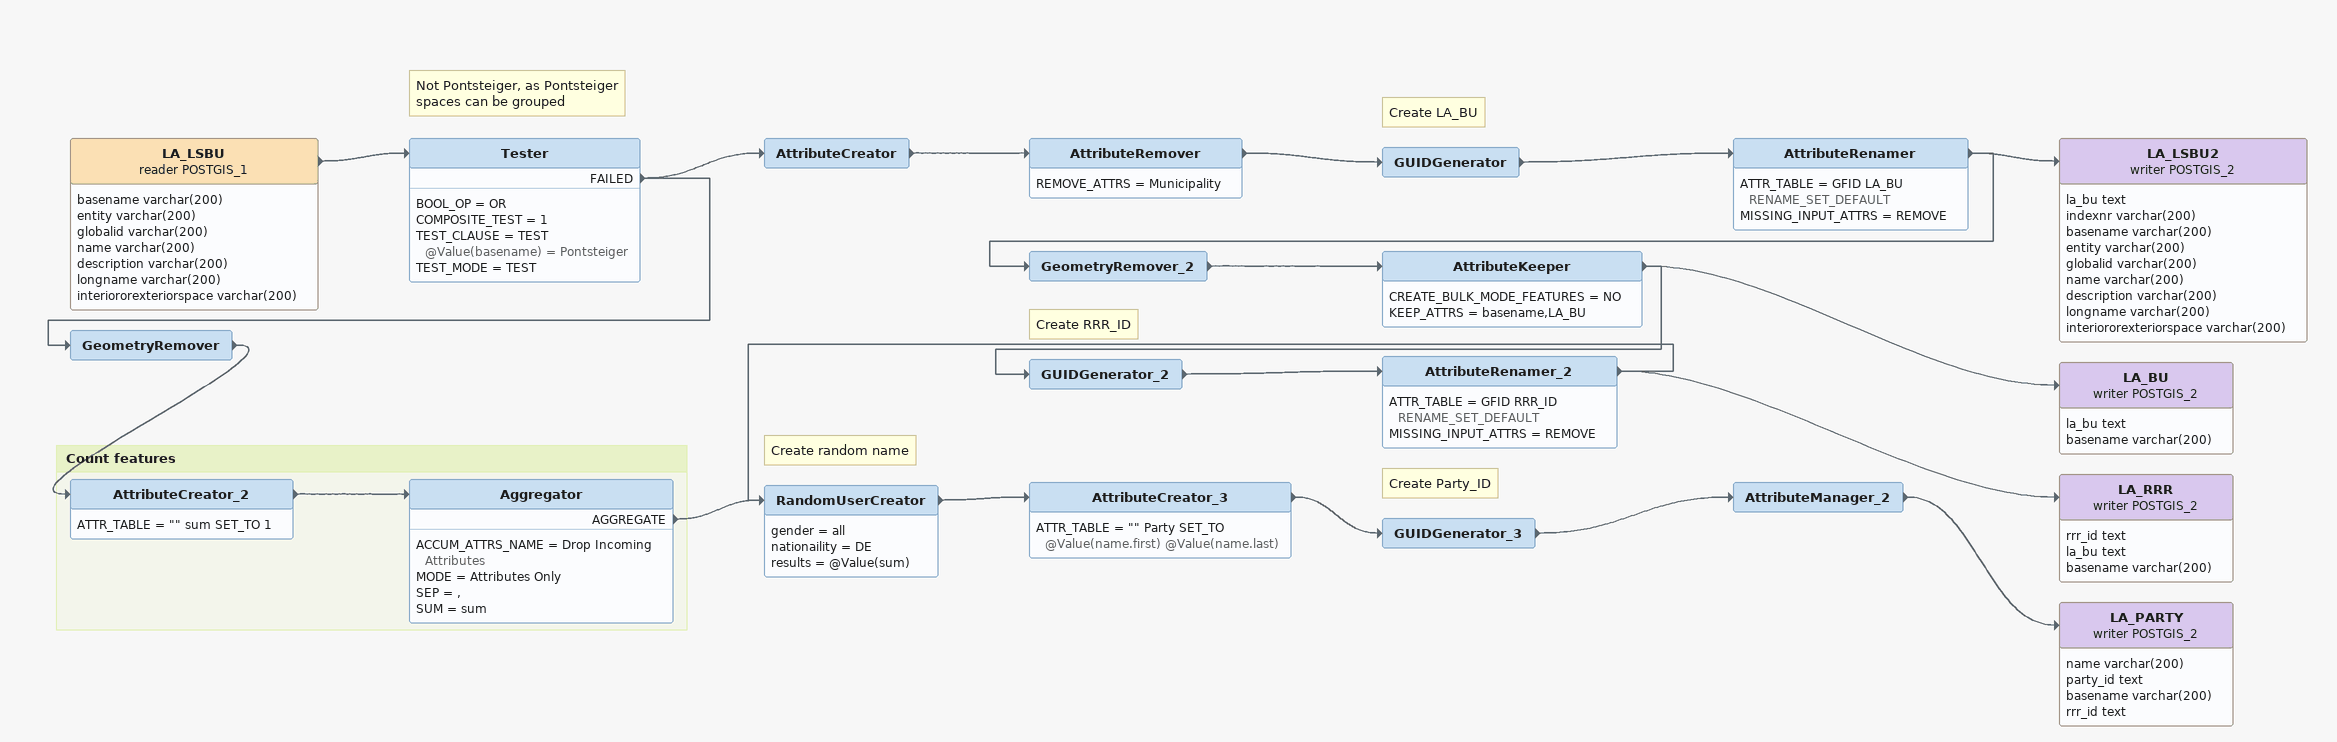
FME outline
LA_LSBU (reader POSTGIS_1)
    attributes: basename varchar(200), entity varchar(200), globalid varchar(200), name varchar(200), description varchar(200), longname varchar(200), interiororexteriorspace varchar(200)
    -> Tester
Note: Not Pontsteiger, as Pontsteiger spaces can be grouped
Tester
    BOOL_OP = OR
    COMPOSITE_TEST = 1
    TEST_CLAUSE = TEST @Value(basename) = Pontsteiger
    TEST_MODE = TEST
    FAILED -> AttributeCreator
    FAILED -> GeometryRemover
AttributeCreator
    -> AttributeRemover
AttributeRemover
    REMOVE_ATTRS = Municipality
    -> GUIDGenerator
Note: Create LA_BU
GUIDGenerator
    -> AttributeRenamer
AttributeRenamer
    ATTR_TABLE = GFID LA_BU RENAME_SET_DEFAULT
    MISSING_INPUT_ATTRS = REMOVE
    -> GeometryRemover_2
    -> LA_LSBU2 (writer POSTGIS_2)
LA_LSBU2 (writer POSTGIS_2)
    attributes: la_bu text, indexnr varchar(200), basename varchar(200), entity varchar(200), globalid varchar(200), name varchar(200), description varchar(200), longname varchar(200), interiororexteriorspace varchar(200)
GeometryRemover_2
    -> AttributeKeeper
AttributeKeeper
    CREATE_BULK_MODE_FEATURES = NO
    KEEP_ATTRS = basename,LA_BU
    -> GUIDGenerator_2
    -> LA_BU (writer POSTGIS_2)
LA_BU (writer POSTGIS_2)
    attributes: la_bu text, basename varchar(200)
Note: Create RRR_ID
GUIDGenerator_2
    -> AttributeRenamer_2
AttributeRenamer_2
    ATTR_TABLE = GFID RRR_ID RENAME_SET_DEFAULT
    MISSING_INPUT_ATTRS = REMOVE
    -> RandomUserCreator
    -> LA_RRR (writer POSTGIS_2)
LA_RRR (writer POSTGIS_2)
    attributes: rrr_id text, la_bu text, basename varchar(200)
GeometryRemover
    -> AttributeCreator_2
Note: Create random name
RandomUserCreator
    gender = all
    nationaility = DE
    results = @Value(sum)
    -> AttributeCreator_3
AttributeCreator_3
    ATTR_TABLE = "" Party SET_TO @Value(name.first) @Value(name.last)
    -> GUIDGenerator_3
Note: Create Party_ID
GUIDGenerator_3
    -> AttributeManager_2
AttributeManager_2
    -> LA_PARTY (writer POSTGIS_2)
LA_PARTY (writer POSTGIS_2)
    attributes: name varchar(200), party_id text, basename varchar(200), rrr_id text

Bookmark: Count features
AttributeCreator_2
    ATTR_TABLE = "" sum SET_TO 1
    -> Aggregator
Aggregator
    ACCUM_ATTRS_NAME = Drop Incoming Attributes
    MODE = Attributes Only
    SEP = ,
    SUM = sum
    AGGREGATE -> RandomUserCreator
